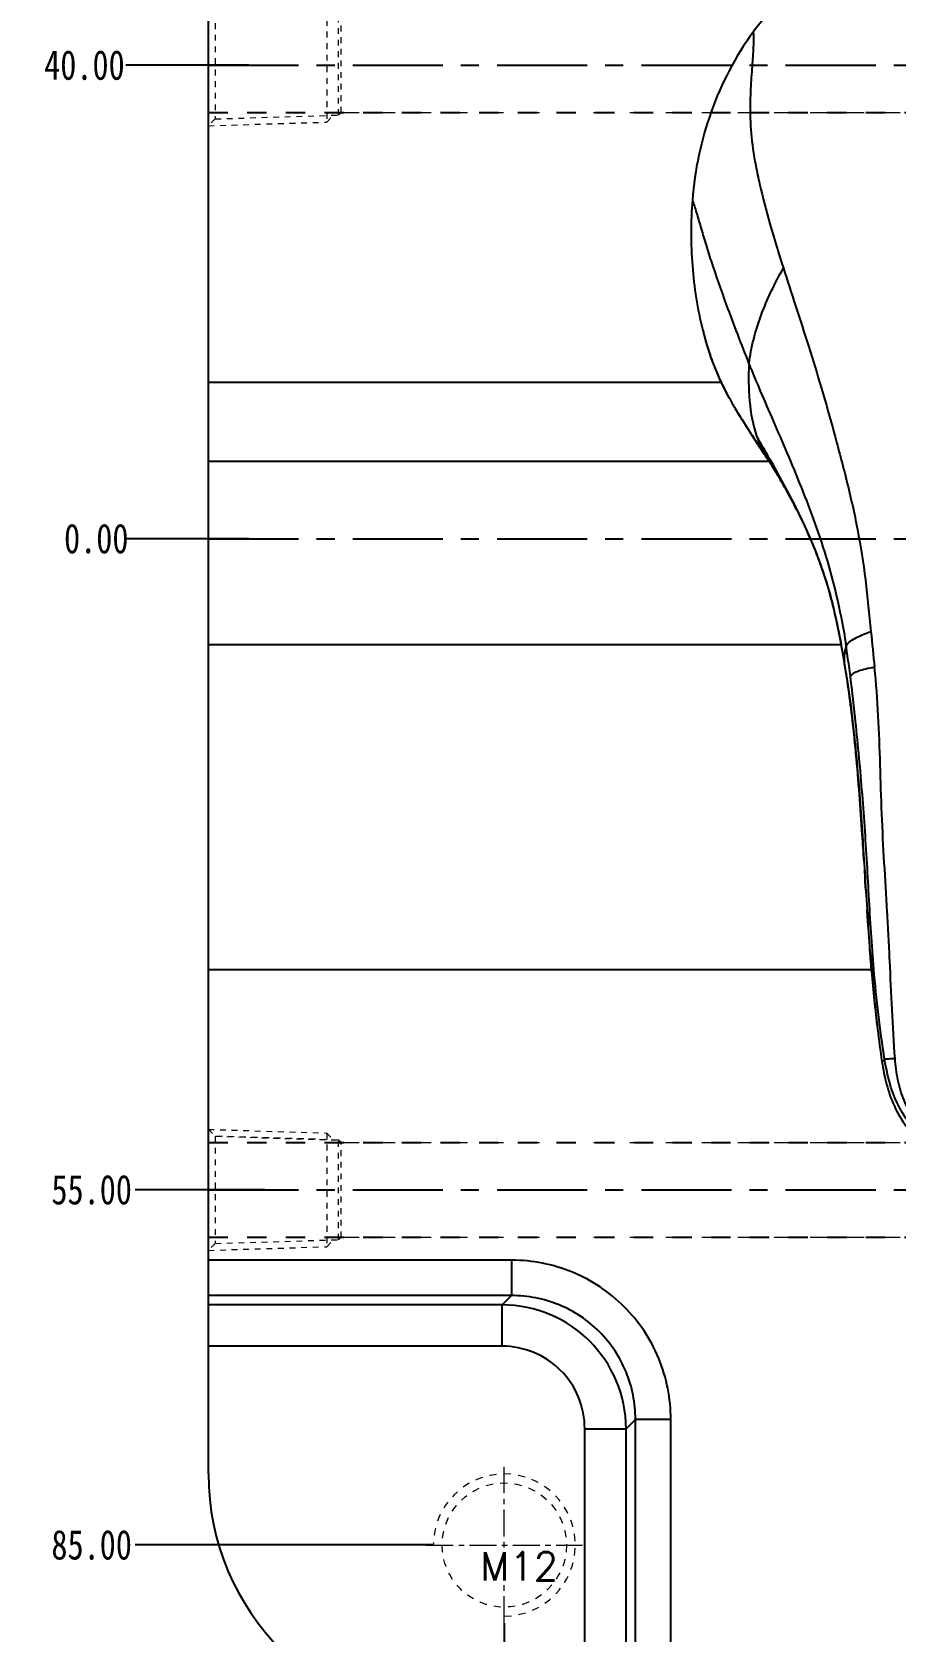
# Model space of a CAD drawing. Header units: millimetres. Extents: x 4 to 4769, y -754 to 1427.
# Drawn here: x 1904.3 to 1977.2, y 139.6 to 274.7 of the extents above; entities that cross this region are included whole.
import ezdxf

# ---------------------------------------------------------------- set-up
doc = ezdxf.new("R2010")
doc.units = ezdxf.units.MM
doc.header["$LTSCALE"] = 16.335
doc.header["$PDMODE"] = 3
doc.header["$PDSIZE"] = 0.3125
doc.linetypes.add('CENTER', pattern=[0.6, 0.375, -0.075, 0.075, -0.075])
doc.linetypes.add('HIDDEN', pattern=[0.2, 0.1, -0.1])
doc.layers.get('0').update_dxf_attribs({"linetype": 'CONTINUOUS'})
doc.layers.get('Defpoints').update_dxf_attribs({"linetype": 'CONTINUOUS'})
for name, color, linetype, lineweight in [('cool', 153, 'HIDDEN', 9), ('dim', 82, 'CONTINUOUS', 9), ('screw', 33, 'CONTINUOUS', 13)]:
    doc.layers.add(name, color=color, linetype=linetype, lineweight=lineweight)
doc.layers.add('DEFAULT_2', color=8, linetype='HIDDEN')
doc.styles.get("Standard").update_dxf_attribs({"font": 'txt', "width": 0.8})
doc.styles.add('TXT', font='txt.shx', dxfattribs={"bigfont": 'gbcbig.shx'})
doc.dimstyles.get("Standard").update_dxf_attribs({"dimtxt": 0.15625, "dimasz": 0.1875, "dimexe": 0.125, "dimexo": 0.0625, "dimtad": 0, "dimtih": 1, "dimtoh": 1, "dimdsep": 46, "dimtxsty": 'Standard', "dimcen": 0.09, "dimadec": 0, "dimazin": 0, "dimtp": 0.01, "dimtm": 0.01, "dimtfac": 1, "dimtofl": 0, "dimtmove": 0, "dimatfit": 3, "dimfxl": 0, "dimtolj": 1, "dimarcsym": 0})

# ---------------------------------------------------------------- blocks, each defined once
blk = doc.blocks.new('screw_m12_g')
at = {"layer": 'screw', "color": 1, "linetype": 'CENTER', "ltscale": 0.373186}
for p, q in [((0, -6.6), (0, 6.6)), ((-6.6, 0), (6.6, 0))]:
    blk.add_line(p, q, dxfattribs=at)
at = {"layer": 'screw', "color": 33, "linetype": 'HIDDEN', "ltscale": 0.373186}
blk.add_circle((0, 0), 5.25, dxfattribs=at)
at = {"layer": 'screw', "color": 92, "linetype": 'HIDDEN', "ltscale": 0.373186}
blk.add_arc((0, 0), 6, 270, 180, dxfattribs=at)
at = {"layer": 'screw', "color": 6, "style": 'TXT'}
blk.add_text('M12', height=2.4, dxfattribs=at).set_placement((-2.04, -3))
blk = doc.blocks.new('cool_jt_f11')
at = {"layer": 'cool', "ltscale": 0.3}
for p, q in [((0, 5.11), (0.58, 4.53)), ((0, 5.11), (10, 4.8)), ((0.58, 4.53), (0.58, -4.53)), ((11, 4.21), (0.58, 4.53)), ((0.58, 4.53), (11, 4.21)), ((10, 4.8), (10.58, 4.22)), ((10, 4.8), (10, -4.8)), ((11.21, 4), (11, 4.21)), ((11, -4.21), (11, 4.21)), ((11.21, -4), (11.21, 4)), ((11, -4.21), (11.21, -4)), ((0.58, -4.53), (0, -5.11)), ((0, -5.11), (10, -4.8)), ((0.58, -4.53), (11, -4.21)), ((10, -4.8), (10.58, -4.22))]:
    blk.add_line(p, q, dxfattribs=at)
blk = doc.blocks.new('*D158')
at = {"layer": 'Defpoints', "color": 0}
for p in [(1912.19, 231.89), (1922.57, 231.89), (2034.16, 231.89)]:
    blk.add_point(p, dxfattribs=at)
at = {"layer": 'dim', "color": 4, "lineweight": -2}
blk.add_line((1922.57, 231.89), (1912.19, 231.89), dxfattribs=at)
at = {"layer": 'dim', "color": 6, "insert": (1909.69, 231.89), "char_height": 2.5, "attachment_point": 5}
blk.add_mtext('\\A1;0.00', dxfattribs=at)
blk = doc.blocks.new('*D161')
at = {"layer": 'Defpoints', "color": 0}
for p in [(1912.19, 271.89), (1922.57, 271.89), (2034.16, 231.89)]:
    blk.add_point(p, dxfattribs=at)
at = {"layer": 'dim', "color": 4, "lineweight": -2}
blk.add_line((1922.57, 271.89), (1912.19, 271.89), dxfattribs=at)
at = {"layer": 'dim', "color": 6, "insert": (1908.69, 271.89), "char_height": 2.5, "attachment_point": 5}
blk.add_mtext('\\A1;40.00', dxfattribs=at)
blk = doc.blocks.new('*D162')
at = {"layer": 'Defpoints', "color": 0}
for p in [(1912.19, 316.89), (1937.56, 316.89), (2034.16, 231.89)]:
    blk.add_point(p, dxfattribs=at)
at = {"layer": 'dim', "color": 4, "lineweight": -2}
blk.add_line((1937.56, 316.89), (1912.19, 316.89), dxfattribs=at)
at = {"layer": 'dim', "color": 6, "insert": (1908.52, 316.89), "char_height": 2.5, "attachment_point": 5}
blk.add_mtext('\\A1;85.00', dxfattribs=at)
blk = doc.blocks.new('*D163')
at = {"layer": 'Defpoints', "color": 0}
for p in [(1944.16, 337.98), (1944.16, 320.15), (2034.16, 231.89)]:
    blk.add_point(p, dxfattribs=at)
at = {"layer": 'dim', "color": 4, "lineweight": -2}
blk.add_line((1944.16, 320.15), (1944.16, 337.98), dxfattribs=at)
at = {"layer": 'dim', "color": 6, "insert": (1944.16, 341.48), "char_height": 2.5, "attachment_point": 5, "rotation": 90}
blk.add_mtext('\\A1;90.00', dxfattribs=at)
blk = doc.blocks.new('*D159')
at = {"layer": 'Defpoints', "color": 0}
for p in [(2034.16, 231.89), (1944.16, 140.29), (1944.16, 127.88)]:
    blk.add_point(p, dxfattribs=at)
at = {"layer": 'dim', "color": 4, "lineweight": -2}
blk.add_line((1944.16, 140.29), (1944.16, 127.88), dxfattribs=at)
at = {"layer": 'dim', "color": 6, "insert": (1944.16, 124.38), "char_height": 2.5, "attachment_point": 5, "rotation": 90}
blk.add_mtext('\\A1;90.00', dxfattribs=at)
blk = doc.blocks.new('*D160')
at = {"layer": 'Defpoints', "color": 0}
for p in [(2034.16, 231.89), (1912.97, 146.89), (1938.16, 146.89)]:
    blk.add_point(p, dxfattribs=at)
at = {"layer": 'dim', "color": 4, "lineweight": -2}
blk.add_line((1938.16, 146.89), (1912.97, 146.89), dxfattribs=at)
at = {"layer": 'dim', "color": 6, "insert": (1909.3, 146.89), "char_height": 2.5, "attachment_point": 5}
blk.add_mtext('\\A1;85.00', dxfattribs=at)
blk = doc.blocks.new('*D164')
at = {"layer": 'Defpoints', "color": 0}
for p in [(2034.16, 231.89), (1912.97, 176.89), (1923.93, 176.89)]:
    blk.add_point(p, dxfattribs=at)
at = {"layer": 'dim', "color": 4, "lineweight": -2}
blk.add_line((1923.93, 176.89), (1912.97, 176.89), dxfattribs=at)
at = {"layer": 'dim', "color": 6, "insert": (1909.3, 176.89), "char_height": 2.5, "attachment_point": 5}
blk.add_mtext('\\A1;55.00', dxfattribs=at)

msp = doc.modelspace()

# ---------------------------------------------------------------- linework, layer by layer
at = {"color": 7, "linetype": 'Continuous'}
for p, q in [((1919.164, 152.885), (1919.164, 310.885)), ((1919.164, 245.127), (1962.476, 245.127)), ((1965.275, 240.364), (1965.299, 240.327)), ((1919.164, 238.43), (1966.525, 238.43)), ((1966.521, 238.437), (1966.526, 238.43)), ((1919.164, 222.964), (1972.623, 222.964)), ((1972.877, 221.54), (1972.891, 221.458)), ((1973.873, 213.717), (1973.869, 213.767)), ((1919.164, 195.506), (1975.181, 195.506)), ((1975.183, 195.506), (1975.166, 195.712)), ((1975.196, 195.357), (1975.183, 195.506)), ((1944.777, 170.947), (1919.164, 170.947)), ((1944.777, 170.947), (1944.777, 167.958)), ((1944.777, 167.958), (1919.164, 167.958)), ((1943.984, 167.165), (1944.777, 167.958)), ((1943.984, 167.165), (1919.164, 167.165)), ((1943.984, 163.678), (1943.984, 167.165)), ((1943.984, 163.678), (1919.164, 163.678)), ((1950.957, 131.885), (1950.957, 156.705)), ((1950.957, 156.705), (1954.444, 156.705)), ((1954.444, 156.705), (1955.237, 157.498)), ((1954.444, 131.885), (1954.444, 156.705)), ((1955.237, 131.885), (1955.237, 157.498)), ((1958.226, 157.498), (1955.237, 157.498)), ((1958.226, 131.885), (1958.226, 157.498))]:
    msp.add_line(p, q, dxfattribs=at)
at = {"color": 1, "linetype": 'CENTER', "ltscale": 1.243955}
for p, q in [((1919.164, 271.885), (2149.164, 271.885)), ((1919.164, 231.885), (2149.164, 231.885)), ((1919.164, 176.885), (2149.164, 176.885))]:
    msp.add_line(p, q, dxfattribs=at)
at = {"color": 7, "linetype": 'Continuous'}
for centre, radius, start, end in [((1987.249, 258.4), 27.42, 135.71897, 143.53935), ((1988.939, 258.006), 29.446, 208.95487, 210.86563), ((1820.154, 154.746), 168.762, 29.85766, 30.54357), ((1852.796, 173.531), 131.101, 29.71582, 29.83966), ((1890.647, 207.653), 83.393, 10.45222, 10.57952), ((1906.172, 212.21), 67.711, 9.04208, 9.19947), ((2303.801, 255.534), 330.171, 185.47225, 185.99834), ((1887.032, 206.989), 87.069, 10.06822, 10.45032), ((1879.768, 205.701), 94.447, 9.65387, 10.06698), ((1976.886, 221.718), 4.009, 178.17258, 180.35038), ((1976.852, 221.719), 3.975, 175.98532, 178.17131), ((1973.479, 221.567), 0.598, 182.54177, 190.46924), ((1976.864, 221.717), 3.986, 169.74127, 175.97284), ((1977.017, 221.688), 4.143, 163.68541, 169.71908), ((1761.85, 191.842), 213.456, 8.1202, 8.35325), ((1767.638, 192.668), 207.609, 7.88168, 8.1202), ((1894.427, 208.184), 79.578, 8.72656, 9.60184), ((1773.103, 193.424), 202.092, 7.63766, 7.88167), ((2113.169, 206.89), 138.455, 184.77805, 186.81776), ((2071.729, 202.099), 96.739, 186.9144, 188.54506), ((1943.963, 156.683), 10.481, 0.1162, 89.8838), ((1940.164, 152.885), 21, 180, 270)]:
    msp.add_arc(centre, radius, start, end, dxfattribs=at)
for points, knots in [([(1965.196, 274.695), (1963.688, 272.652), (1961.904, 269.201), (1960.516, 264.3), (1960.147, 261.77), (1960.051, 260.5)], [0, 0, 0, 0, 0.4993083, 0.7496561, 1, 1, 1, 1]), ([(1965.196, 274.694), (1965.235, 274.214), (1965.197, 273.171), (1965.067, 271.496), (1964.945, 269.554), (1964.905, 267.299), (1965.083, 265.204), (1965.403, 263.354), (1965.862, 261.233), (1966.623, 258.343), (1967.343, 255.987), (1967.738, 254.744)], [0, 0, 0, 0, 0.0712556, 0.1535292, 0.2485829, 0.3586631, 0.4866633, 0.5585382, 0.6359678, 0.8073403, 1, 1, 1, 1]), ([(1960.051, 260.5), (1959.982, 259.58), (1959.915, 257.734), (1960.047, 254.047), (1960.474, 251.296), (1960.926, 249.509)], [0, 0, 0, 0, 0.2501352, 0.5002591, 1, 1, 1, 1]), ([(1960.051, 260.5), (1960.173, 260.166), (1960.408, 259.418), (1960.755, 258.201), (1961.159, 256.821), (1961.861, 254.615), (1963.057, 251.203), (1964.169, 248.324), (1964.831, 246.671)], [0, 0, 0, 0, 0.0727499, 0.1606717, 0.2592435, 0.367534, 0.6350749, 1, 1, 1, 1]), ([(1964.831, 246.671), (1965.006, 248.067), (1965.758, 250.872), (1967.014, 253.469), (1967.738, 254.745)], [0, 0, 0, 0, 0.4896246, 1, 1, 1, 1]), ([(1967.738, 254.745), (1968.074, 253.687), (1968.789, 251.505), (1969.889, 248.126), (1970.985, 244.527), (1972.063, 240.733), (1973.107, 236.771), (1974.061, 232.657), (1974.704, 228.389), (1974.994, 225.502), (1975.134, 224.047)], [0, 0, 0, 0, 0.105186, 0.2176295, 0.3367166, 0.4616105, 0.591363, 0.7250203, 0.8615637, 1, 1, 1, 1]), ([(1960.926, 249.509), (1961.069, 248.945), (1961.388, 247.825), (1961.914, 246.364), (1962.309, 245.477), (1962.476, 245.127)], [0, 0, 0, 0, 0.3749955, 0.7499771, 1, 1, 1, 1]), ([(1964.831, 246.671), (1964.78, 245.626), (1964.791, 243.548), (1965.164, 241.482), (1965.5, 240.51)], [0, 0, 0, 0, 0.5040842, 1, 1, 1, 1]), ([(1964.831, 246.671), (1965.14, 245.899), (1965.813, 244.292), (1966.897, 241.793), (1968.067, 239.098), (1969.262, 236.214), (1970.435, 233.164), (1971.504, 229.951), (1972.377, 226.559), (1972.819, 224.228), (1973.012, 223.035)], [0, 0, 0, 0, 0.0994542, 0.2082468, 0.3257726, 0.4507921, 0.5815349, 0.7165274, 0.855496, 1, 1, 1, 1]), ([(1962.476, 245.127), (1962.526, 245.016), (1962.744, 244.55), (1962.983, 244.094), (1963.173, 243.751)], [0, 0, 0, 0, 0.2366539, 1, 1, 1, 1]), ([(1963.663, 242.9), (1963.783, 242.697), (1964.304, 241.842), (1964.856, 241.006), (1965.275, 240.364)], [0, 0, 0, 0, 0.2348024, 1, 1, 1, 1]), ([(1965.5, 240.51), (1965.625, 240.145), (1965.921, 239.43), (1966.309, 238.76), (1966.521, 238.437)], [0, 0, 0, 0, 0.4996956, 1, 1, 1, 1]), ([(1965.299, 240.327), (1965.501, 240.018), (1965.91, 239.386), (1966.314, 238.751), (1966.525, 238.43)], [0, 0, 0, 0, 0.4902808, 1, 1, 1, 1]), ([(1966.526, 238.43), (1966.722, 238.13), (1967.176, 237.395), (1967.911, 236.117), (1968.766, 234.527), (1970.03, 231.94), (1971.195, 228.992), (1972.083, 225.691), (1972.449, 223.893), (1972.623, 222.964)], [0, 0, 0, 0, 0.0642048, 0.1549316, 0.26424, 0.3876444, 0.6712007, 0.8306, 1, 1, 1, 1]), ([(1972.488, 223.706), (1972.188, 225.233), (1971.522, 228.128), (1970.021, 232.086), (1968.359, 235.481), (1967.207, 237.553), (1966.657, 238.518)], [0, 0, 0, 0, 0.2917644, 0.5556479, 0.7916947, 1, 1, 1, 1]), ([(1973.041, 222.852), (1973.067, 222.906), (1973.148, 223.016), (1973.386, 223.235), (1973.81, 223.498), (1974.426, 223.79), (1974.888, 223.964), (1975.134, 224.047)], [0, 0, 0, 0, 0.0736353, 0.1645261, 0.3959981, 0.68118, 1, 1, 1, 1]), ([(1973.869, 213.767), (1973.813, 214.36), (1973.578, 216.719), (1973.278, 219.072), (1972.998, 220.825)], [0, 0, 0, 0, 0.2510849, 1, 1, 1, 1]), ([(1973.084, 220.258), (1973.395, 218.234), (1973.872, 214.141), (1974.352, 207.96), (1974.728, 201.736), (1975.007, 197.582), (1975.181, 195.506)], [0, 0, 0, 0, 0.247187, 0.4972781, 0.7485157, 1, 1, 1, 1]), ([(1975.437, 221.031), (1975.19, 220.989), (1974.735, 220.897), (1974.133, 220.724), (1973.728, 220.554), (1973.504, 220.402), (1973.427, 220.323), (1973.402, 220.284)], [0, 0, 0, 0, 0.340906, 0.6318564, 0.8535209, 0.9359307, 1, 1, 1, 1]), ([(1975.379, 195.524), (1975.291, 196.559), (1975.139, 198.632), (1974.964, 201.745), (1974.791, 204.858), (1974.526, 208.998), (1974.182, 213.122), (1973.766, 217.225), (1973.531, 219.267), (1973.402, 220.284)], [0, 0, 0, 0, 0.1255005, 0.2509792, 0.3765032, 0.5019926, 0.7518798, 0.8761858, 1, 1, 1, 1]), ([(1977.171, 187.977), (1977.078, 189.352), (1976.918, 192.105), (1976.762, 195.548), (1976.631, 198.305), (1976.48, 201.064), (1976.261, 204.511), (1976.041, 208.651), (1975.92, 212.791), (1975.79, 216.922), (1975.587, 219.667), (1975.437, 221.031)], [0, 0, 0, 0, 0.1248666, 0.249879, 0.3124334, 0.3750163, 0.5002477, 0.6254982, 0.7506858, 0.8756462, 1, 1, 1, 1]), ([(1974.557, 204.61), (1974.508, 205.372), (1974.31, 208.409), (1974.086, 211.446), (1973.873, 213.717)], [0, 0, 0, 0, 0.2506537, 1, 1, 1, 1]), ([(1976.295, 187.911), (1976.243, 187.869), (1976.166, 187.807), (1976.09, 187.744), (1976.064, 187.725)], [0, 0, 0, 0, 0.6759062, 1, 1, 1, 1]), ([(1977.171, 187.977), (1976.983, 187.966), (1976.729, 187.949), (1976.437, 187.926), (1976.333, 187.917), (1976.295, 187.912)], [0, 0, 0, 0, 0.6446724, 0.868606, 1, 1, 1, 1]), ([(1986.664, 178.544), (1986.024, 178.544), (1984.742, 178.635), (1982.871, 179.111), (1981.139, 179.967), (1979.598, 181.128), (1978.294, 182.55), (1976.953, 184.749), (1976.501, 186.652), (1976.295, 187.912)], [0, 0, 0, 0, 0.1251071, 0.2501319, 0.3751697, 0.5002457, 0.6253162, 0.7503572, 1, 1, 1, 1]), ([(1986.664, 179.024), (1985.46, 179.021), (1983.621, 179.3), (1981.444, 180.373), (1979.992, 181.476), (1978.777, 182.836), (1977.87, 184.424), (1977.365, 186.176), (1977.216, 187.376), (1977.171, 187.977)], [0, 0, 0, 0, 0.2494247, 0.3745878, 0.4997783, 0.6249528, 0.7500511, 0.875057, 1, 1, 1, 1]), ([(1976.064, 187.725), (1976.161, 187.079), (1976.412, 185.793), (1977.052, 183.929), (1978.065, 182.231), (1979.418, 180.793), (1981.012, 179.633), (1982.79, 178.776), (1984.699, 178.278), (1986.01, 178.175), (1986.664, 178.175)], [0, 0, 0, 0, 0.1250324, 0.2500008, 0.3749116, 0.4998606, 0.6248624, 0.7498945, 0.8749343, 1, 1, 1, 1]), ([(1958.226, 157.498), (1958.226, 158.377), (1958.053, 160.14), (1957.286, 162.68), (1956.038, 165.022), (1954.355, 167.075), (1952.303, 168.758), (1949.96, 170.007), (1947.42, 170.774), (1945.656, 170.946), (1944.777, 170.947)], [0, 0, 0, 0, 0.1250012, 0.2499863, 0.3749729, 0.4999577, 0.624944, 0.7499478, 0.8749773, 1, 1, 1, 1]), ([(1955.237, 157.498), (1955.238, 158.182), (1955.108, 159.555), (1954.515, 161.533), (1953.545, 163.358), (1952.236, 164.956), (1950.638, 166.266), (1948.813, 167.235), (1946.834, 167.828), (1945.461, 167.959), (1944.777, 167.958)], [0, 0, 0, 0, 0.1249848, 0.2499667, 0.3749602, 0.4999575, 0.6249562, 0.7499671, 0.8749937, 1, 1, 1, 1]), ([(1950.957, 156.705), (1950.957, 157.612), (1950.597, 159.447), (1949.046, 161.767), (1946.726, 163.318), (1944.891, 163.678), (1943.984, 163.678)], [0, 0, 0, 0, 0.2500319, 0.5000241, 0.7499744, 1, 1, 1, 1])]:
    msp.add_open_spline(points, degree=3, knots=knots, dxfattribs=at)
for points in [[(1975.181, 195.506), (1975.323, 193.819), (1975.489, 192.134), (1975.694, 190.453)], [(1976.295, 187.912), (1975.882, 190.434), (1975.596, 192.977), (1975.379, 195.524)]]:
    msp.add_open_spline(points, degree=3, dxfattribs=at)
at = {"layer": 'cool', "ltscale": 0.932966}
for p, q in [((1930.374, 267.885), (2137.954, 267.885)), ((1930.374, 180.885), (2137.954, 180.885)), ((1930.374, 172.885), (2137.954, 172.885))]:
    msp.add_line(p, q, dxfattribs=at)
at = {"layer": 'DEFAULT_2', "color": 8, "linetype": 'HIDDEN'}
for p, q in [((1919.164, 267.885), (2149.164, 267.885)), ((1972.895, 221.459), (1972.881, 221.54)), ((1919.164, 180.885), (2149.164, 180.885)), ((1919.164, 172.885), (2149.164, 172.885))]:
    msp.add_line(p, q, dxfattribs=at)
for points in [[(1960.926, 249.509), (1961.167, 248.612), (1961.65, 247.099), (1962.324, 245.433), (1962.919, 244.22), (1963.173, 243.751)], [(1963.663, 242.9), (1963.783, 242.698), (1963.957, 242.412), (1964.225, 241.977), (1964.65, 241.301), (1965.222, 240.412), (1966.52, 238.437)]]:
    msp.add_lwpolyline(points, dxfattribs=at)
for centre, radius, start, end in [((1901.372, 209.751), 72.473, 10.51061, 11.10202), ((1891.3, 207.884), 82.716, 9.9295, 10.50969), ((1880.164, 205.929), 94.022, 9.55774, 9.93293), ((1976.944, 221.719), 4.067, 180.35161, 182.5123), ((1890.021, 207.593), 84.026, 9.06037, 9.49822)]:
    msp.add_arc(centre, radius, start, end, dxfattribs=at)
msp.add_open_spline([(1975.166, 195.712), (1975.104, 196.453), (1974.877, 199.418), (1974.699, 202.385), (1974.557, 204.61)], degree=3, knots=[0, 0, 0, 0, 0.2501097, 1, 1, 1, 1], dxfattribs=at)

# ---------------------------------------------------------------- block references
at = {"layer": 'cool', "ltscale": 0.932966}
for p in [(1919.164, 271.885), (1919.164, 176.885)]:
    msp.add_blockref('cool_jt_f11', p, dxfattribs=at)
at = {"layer": 'screw'}
msp.add_blockref('screw_m12_g', (1944.164, 146.885), dxfattribs=at)

# ---------------------------------------------------------------- dimensions: what is measured, and where the dimension line sits
at = {"layer": 'dim'}
for feature_location, offset, dtype, origin, picture, middle in [((1944.164, 320.145), (0, 17.837), 1, (2034.164, 231.885), '*D163', (1944.164, 341.483)), ((1937.564, 316.885), (-25.379, 0), 0, (2034.164, 231.885), '*D162', (1908.519, 316.885)), ((1922.572, 271.885), (-10.387, 0), 0, (2034.164, 231.885), '*D161', (1908.685, 271.885)), ((1922.572239699, 231.885205182), (-10.386886019, 0), 0, (2034.164281638, 231.885205182), '*D158', (1909.68535368, 231.885205182)), ((1938.164, 146.885), (-25.194, 0), 0, (2034.164, 231.885), '*D160', (1909.303, 146.885)), ((1923.932, 176.885), (-10.962, 0), 0, (2034.164, 231.885), '*D164', (1909.303, 176.885)), ((1944.164, 140.285), (0, -12.401), 1, (2034.164, 231.885), '*D159', (1944.164, 124.384))]:
    dim = msp.add_ordinate_dim(feature_location=feature_location, offset=offset, dtype=dtype, origin=origin, dimstyle='Standard', override={"dimtxt": 2.5, "dimasz": 2, "dimexe": 0, "dimexo": 0, "dimgap": 0, "dimtih": 0, "dimtoh": 0, "dimzin": 0, "dimcen": 0, "dimclrd": 4, "dimclre": 4, "dimclrt": 6, "dimtp": 0, "dimtm": 0, "dimtzin": 0}, dxfattribs=at)
    dim.commit()
    dim.dimension.update_dxf_attribs({"geometry": picture, "text_midpoint": middle})

doc.saveas('drawing.dxf')
